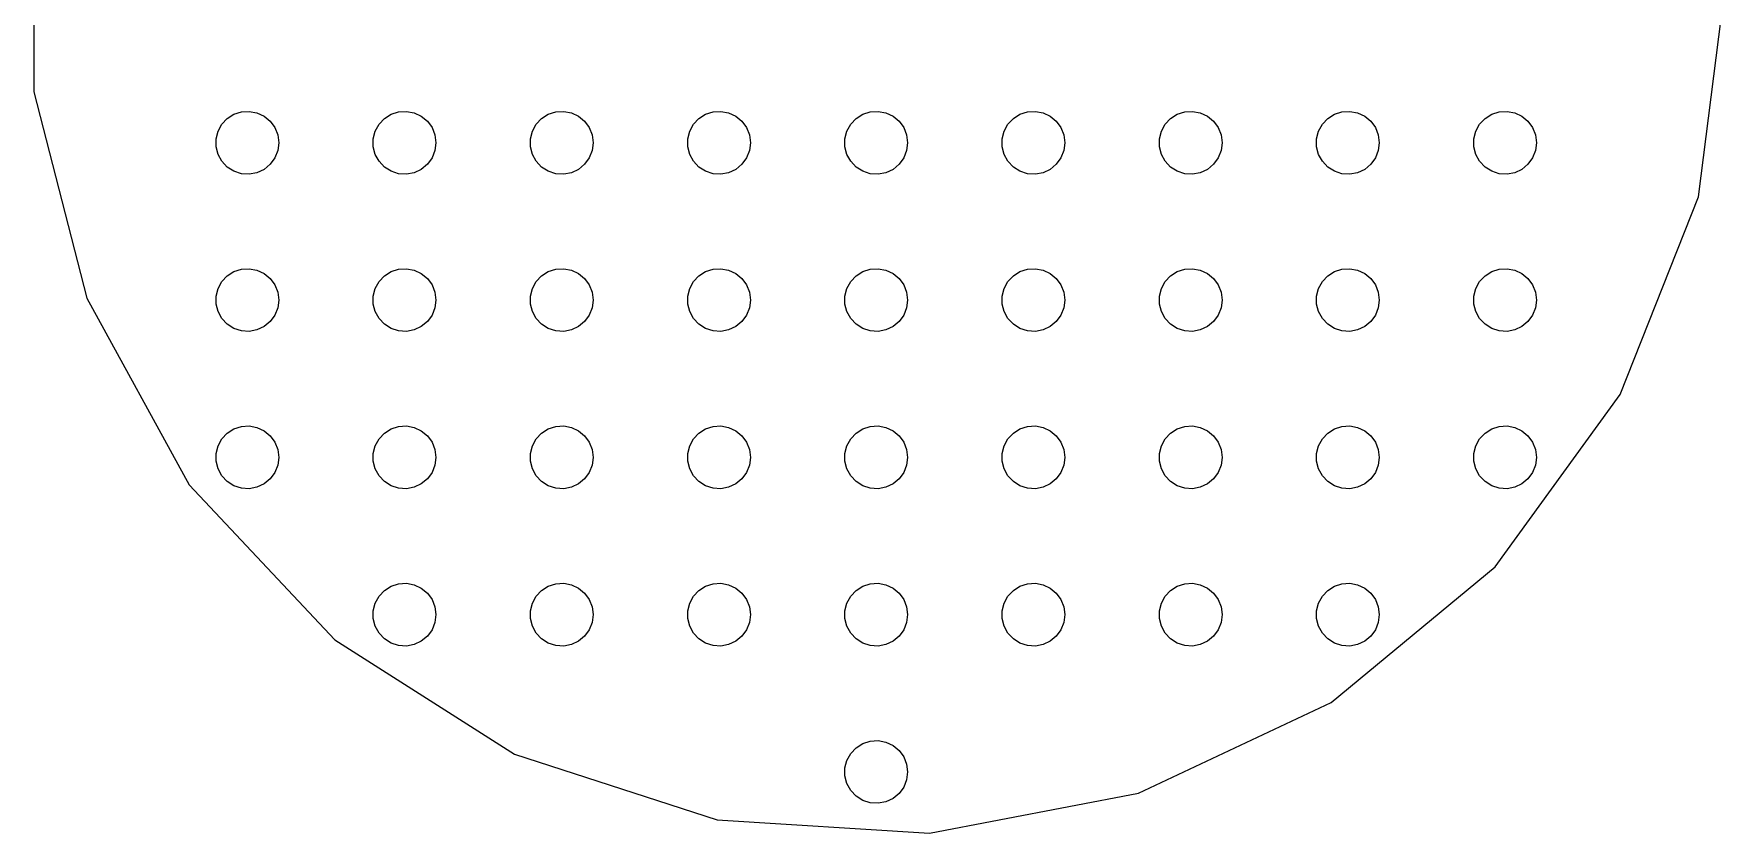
# Model space of a CAD drawing. Header units: metres. Extents: x -80 to 81, y -81 to 81.
# Drawn here: x -80.4 to 81, y -80.8 to -4.6 of the extents above; entities that cross this region are included whole.
import ezdxf

# ---------------------------------------------------------------- set-up
doc = ezdxf.new("R2010")
doc.units = ezdxf.units.M

msp = doc.modelspace()

# ---------------------------------------------------------------- linework, layer by layer
for p, q in [((-80.3613, 10.152), (-80.3613, -10.152)), ((78.4552, -20.1439), (81, 0)), ((-80.3613, -10.152), (-75.3119, -29.8181)), ((-62.427, -13.2366), (-61.9123, -12.6884)), ((-61.9123, -12.6884), (-61.2773, -12.2855)), ((-61.2773, -12.2855), (-60.5621, -12.0531)), ((-60.5621, -12.0531), (-59.8116, -12.0059)), ((-59.8116, -12.0059), (-59.0729, -12.1468)), ((-59.0729, -12.1468), (-58.3925, -12.467)), ((-58.3925, -12.467), (-57.8131, -12.9464)), ((-47.427, -13.2366), (-46.9123, -12.6884)), ((-46.9123, -12.6884), (-46.2773, -12.2855)), ((-46.2773, -12.2855), (-45.5621, -12.0531)), ((-45.5621, -12.0531), (-44.8116, -12.0059)), ((-44.8116, -12.0059), (-44.0729, -12.1468)), ((-44.0729, -12.1468), (-43.3925, -12.467)), ((-43.3925, -12.467), (-42.8131, -12.9464)), ((-32.427, -13.2366), (-31.9123, -12.6884)), ((-31.9123, -12.6884), (-31.2773, -12.2855)), ((-31.2773, -12.2855), (-30.5621, -12.0531)), ((-30.5621, -12.0531), (-29.8116, -12.0059)), ((-29.8116, -12.0059), (-29.0729, -12.1468)), ((-29.0729, -12.1468), (-28.3925, -12.467)), ((-28.3925, -12.467), (-27.8131, -12.9464)), ((-17.427, -13.2366), (-16.9123, -12.6884)), ((-16.9123, -12.6884), (-16.2773, -12.2855)), ((-16.2773, -12.2855), (-15.5621, -12.0531)), ((-15.5621, -12.0531), (-14.8116, -12.0059)), ((-14.8116, -12.0059), (-14.0729, -12.1468)), ((-14.0729, -12.1468), (-13.3925, -12.467)), ((-13.3925, -12.467), (-12.8131, -12.9464)), ((-2.42705, -13.2366), (-1.91226, -12.6884)), ((-1.91226, -12.6884), (-1.27733, -12.2855)), ((-1.27733, -12.2855), (-0.562134, -12.0531)), ((-0.562134, -12.0531), (0.18837, -12.0059)), ((0.18837, -12.0059), (0.927048, -12.1468)), ((0.927048, -12.1468), (1.60747, -12.467)), ((1.60747, -12.467), (2.1869, -12.9464)), ((12.5729, -13.2366), (13.0877, -12.6884)), ((13.0877, -12.6884), (13.7227, -12.2855)), ((13.7227, -12.2855), (14.4379, -12.0531)), ((14.4379, -12.0531), (15.1884, -12.0059)), ((15.1884, -12.0059), (15.927, -12.1468)), ((15.927, -12.1468), (16.6075, -12.467)), ((16.6075, -12.467), (17.1869, -12.9464)), ((27.5729, -13.2366), (28.0877, -12.6884)), ((28.0877, -12.6884), (28.7227, -12.2855)), ((28.7227, -12.2855), (29.4379, -12.0531)), ((29.4379, -12.0531), (30.1884, -12.0059)), ((30.1884, -12.0059), (30.927, -12.1468)), ((30.927, -12.1468), (31.6075, -12.467)), ((31.6075, -12.467), (32.1869, -12.9464)), ((42.5729, -13.2366), (43.0877, -12.6884)), ((43.0877, -12.6884), (43.7227, -12.2855)), ((43.7227, -12.2855), (44.4379, -12.0531)), ((44.4379, -12.0531), (45.1884, -12.0059)), ((45.1884, -12.0059), (45.927, -12.1468)), ((45.927, -12.1468), (46.6075, -12.467)), ((46.6075, -12.467), (47.1869, -12.9464)), ((57.5729, -13.2366), (58.0877, -12.6884)), ((58.0877, -12.6884), (58.7227, -12.2855)), ((58.7227, -12.2855), (59.4379, -12.0531)), ((59.4379, -12.0531), (60.1884, -12.0059)), ((60.1884, -12.0059), (60.927, -12.1468)), ((60.927, -12.1468), (61.6075, -12.467)), ((61.6075, -12.467), (62.1869, -12.9464)), ((-62.9763, -14.624), (-62.7893, -13.8956)), ((-62.7893, -13.8956), (-62.427, -13.2366)), ((-57.8131, -12.9464), (-57.3711, -13.5547)), ((-57.3711, -13.5547), (-57.0942, -14.2539)), ((-57.0942, -14.2539), (-57, -15)), ((-47.9763, -14.624), (-47.7893, -13.8956)), ((-47.7893, -13.8956), (-47.427, -13.2366)), ((-42.8131, -12.9464), (-42.3711, -13.5547)), ((-42.3711, -13.5547), (-42.0942, -14.2539)), ((-42.0942, -14.2539), (-42, -15)), ((-32.9763, -14.624), (-32.7893, -13.8956)), ((-32.7893, -13.8956), (-32.427, -13.2366)), ((-27.8131, -12.9464), (-27.3711, -13.5547)), ((-27.3711, -13.5547), (-27.0942, -14.2539)), ((-27.0942, -14.2539), (-27, -15)), ((-17.9763, -14.624), (-17.7893, -13.8956)), ((-17.7893, -13.8956), (-17.427, -13.2366)), ((-12.8131, -12.9464), (-12.3711, -13.5547)), ((-12.3711, -13.5547), (-12.0942, -14.2539)), ((-12.0942, -14.2539), (-12, -15)), ((-2.97633, -14.624), (-2.78932, -13.8956)), ((-2.78932, -13.8956), (-2.42705, -13.2366)), ((2.1869, -12.9464), (2.62891, -13.5547)), ((2.62891, -13.5547), (2.90575, -14.2539)), ((2.90575, -14.2539), (3, -15)), ((12.0237, -14.624), (12.2107, -13.8956)), ((12.2107, -13.8956), (12.5729, -13.2366)), ((17.1869, -12.9464), (17.6289, -13.5547)), ((17.6289, -13.5547), (17.9057, -14.2539)), ((17.9057, -14.2539), (18, -15)), ((27.0237, -14.624), (27.2107, -13.8956)), ((27.2107, -13.8956), (27.5729, -13.2366)), ((32.1869, -12.9464), (32.6289, -13.5547)), ((32.6289, -13.5547), (32.9057, -14.2539)), ((32.9057, -14.2539), (33, -15)), ((42.0237, -14.624), (42.2107, -13.8956)), ((42.2107, -13.8956), (42.5729, -13.2366)), ((47.1869, -12.9464), (47.6289, -13.5547)), ((47.6289, -13.5547), (47.9057, -14.2539)), ((47.9057, -14.2539), (48, -15)), ((57.0237, -14.624), (57.2107, -13.8956)), ((57.2107, -13.8956), (57.5729, -13.2366)), ((62.1869, -12.9464), (62.6289, -13.5547)), ((62.6289, -13.5547), (62.9057, -14.2539)), ((62.9057, -14.2539), (63, -15)), ((-62.9763, -15.376), (-62.9763, -14.624)), ((-62.7893, -16.1044), (-62.9763, -15.376)), ((-62.427, -16.7634), (-62.7893, -16.1044)), ((-57.0942, -15.7461), (-57.3711, -16.4453)), ((-57, -15), (-57.0942, -15.7461)), ((-47.9763, -15.376), (-47.9763, -14.624)), ((-47.7893, -16.1044), (-47.9763, -15.376)), ((-47.427, -16.7634), (-47.7893, -16.1044)), ((-42.0942, -15.7461), (-42.3711, -16.4453)), ((-42, -15), (-42.0942, -15.7461)), ((-32.9763, -15.376), (-32.9763, -14.624)), ((-32.7893, -16.1044), (-32.9763, -15.376)), ((-32.427, -16.7634), (-32.7893, -16.1044)), ((-27.0942, -15.7461), (-27.3711, -16.4453)), ((-27, -15), (-27.0942, -15.7461)), ((-17.9763, -15.376), (-17.9763, -14.624)), ((-17.7893, -16.1044), (-17.9763, -15.376)), ((-17.427, -16.7634), (-17.7893, -16.1044)), ((-12.0942, -15.7461), (-12.3711, -16.4453)), ((-12, -15), (-12.0942, -15.7461)), ((-2.97633, -15.376), (-2.97633, -14.624)), ((-2.78932, -16.1044), (-2.97633, -15.376)), ((-2.42705, -16.7634), (-2.78932, -16.1044)), ((2.90575, -15.7461), (2.62891, -16.4453)), ((3, -15), (2.90575, -15.7461)), ((12.0237, -15.376), (12.0237, -14.624)), ((12.2107, -16.1044), (12.0237, -15.376)), ((12.5729, -16.7634), (12.2107, -16.1044)), ((17.9057, -15.7461), (17.6289, -16.4453)), ((18, -15), (17.9057, -15.7461)), ((27.0237, -15.376), (27.0237, -14.624)), ((27.2107, -16.1044), (27.0237, -15.376)), ((27.5729, -16.7634), (27.2107, -16.1044)), ((32.9057, -15.7461), (32.6289, -16.4453)), ((33, -15), (32.9057, -15.7461)), ((42.0237, -15.376), (42.0237, -14.624)), ((42.2107, -16.1044), (42.0237, -15.376)), ((42.5729, -16.7634), (42.2107, -16.1044)), ((47.9057, -15.7461), (47.6289, -16.4453)), ((48, -15), (47.9057, -15.7461)), ((57.0237, -15.376), (57.0237, -14.624)), ((57.2107, -16.1044), (57.0237, -15.376)), ((57.5729, -16.7634), (57.2107, -16.1044)), ((62.9057, -15.7461), (62.6289, -16.4453)), ((63, -15), (62.9057, -15.7461)), ((-61.9123, -17.3115), (-62.427, -16.7634)), ((-61.2773, -17.7145), (-61.9123, -17.3115)), ((-60.5621, -17.9469), (-61.2773, -17.7145)), ((-58.3925, -17.533), (-59.0729, -17.8532)), ((-57.8131, -17.0536), (-58.3925, -17.533)), ((-57.3711, -16.4453), (-57.8131, -17.0536)), ((-46.9123, -17.3115), (-47.427, -16.7634)), ((-46.2773, -17.7145), (-46.9123, -17.3115)), ((-45.5621, -17.9469), (-46.2773, -17.7145)), ((-43.3925, -17.533), (-44.0729, -17.8532)), ((-42.8131, -17.0536), (-43.3925, -17.533)), ((-42.3711, -16.4453), (-42.8131, -17.0536)), ((-31.9123, -17.3115), (-32.427, -16.7634)), ((-31.2773, -17.7145), (-31.9123, -17.3115)), ((-30.5621, -17.9469), (-31.2773, -17.7145)), ((-28.3925, -17.533), (-29.0729, -17.8532)), ((-27.8131, -17.0536), (-28.3925, -17.533)), ((-27.3711, -16.4453), (-27.8131, -17.0536)), ((-16.9123, -17.3115), (-17.427, -16.7634)), ((-16.2773, -17.7145), (-16.9123, -17.3115)), ((-15.5621, -17.9469), (-16.2773, -17.7145)), ((-13.3925, -17.533), (-14.0729, -17.8532)), ((-12.8131, -17.0536), (-13.3925, -17.533)), ((-12.3711, -16.4453), (-12.8131, -17.0536)), ((-1.91226, -17.3115), (-2.42705, -16.7634)), ((-1.27733, -17.7145), (-1.91226, -17.3115)), ((-0.562134, -17.9469), (-1.27733, -17.7145)), ((1.60747, -17.533), (0.927048, -17.8532)), ((2.1869, -17.0536), (1.60747, -17.533)), ((2.62891, -16.4453), (2.1869, -17.0536)), ((13.0877, -17.3115), (12.5729, -16.7634)), ((13.7227, -17.7145), (13.0877, -17.3115)), ((14.4379, -17.9469), (13.7227, -17.7145)), ((16.6075, -17.533), (15.927, -17.8532)), ((17.1869, -17.0536), (16.6075, -17.533)), ((17.6289, -16.4453), (17.1869, -17.0536)), ((28.0877, -17.3115), (27.5729, -16.7634)), ((28.7227, -17.7145), (28.0877, -17.3115)), ((29.4379, -17.9469), (28.7227, -17.7145)), ((31.6075, -17.533), (30.927, -17.8532)), ((32.1869, -17.0536), (31.6075, -17.533)), ((32.6289, -16.4453), (32.1869, -17.0536)), ((43.0877, -17.3115), (42.5729, -16.7634)), ((43.7227, -17.7145), (43.0877, -17.3115)), ((44.4379, -17.9469), (43.7227, -17.7145)), ((46.6075, -17.533), (45.927, -17.8532)), ((47.1869, -17.0536), (46.6075, -17.533)), ((47.6289, -16.4453), (47.1869, -17.0536)), ((58.0877, -17.3115), (57.5729, -16.7634)), ((58.7227, -17.7145), (58.0877, -17.3115)), ((59.4379, -17.9469), (58.7227, -17.7145)), ((61.6075, -17.533), (60.927, -17.8532)), ((62.1869, -17.0536), (61.6075, -17.533)), ((62.6289, -16.4453), (62.1869, -17.0536)), ((-59.8116, -17.9941), (-60.5621, -17.9469)), ((-59.0729, -17.8532), (-59.8116, -17.9941)), ((-44.8116, -17.9941), (-45.5621, -17.9469)), ((-44.0729, -17.8532), (-44.8116, -17.9941)), ((-29.8116, -17.9941), (-30.5621, -17.9469)), ((-29.0729, -17.8532), (-29.8116, -17.9941)), ((-14.8116, -17.9941), (-15.5621, -17.9469)), ((-14.0729, -17.8532), (-14.8116, -17.9941)), ((0.18837, -17.9941), (-0.562134, -17.9469)), ((0.927048, -17.8532), (0.18837, -17.9941)), ((15.1884, -17.9941), (14.4379, -17.9469)), ((15.927, -17.8532), (15.1884, -17.9941)), ((30.1884, -17.9941), (29.4379, -17.9469)), ((30.927, -17.8532), (30.1884, -17.9941)), ((45.1884, -17.9941), (44.4379, -17.9469)), ((45.927, -17.8532), (45.1884, -17.9941)), ((60.1884, -17.9941), (59.4379, -17.9469)), ((60.927, -17.8532), (60.1884, -17.9941)), ((70.9808, -39.022), (78.4552, -20.1439)), ((-61.9123, -27.6884), (-61.2773, -27.2855)), ((-61.2773, -27.2855), (-60.5621, -27.0531)), ((-60.5621, -27.0531), (-59.8116, -27.0059)), ((-59.8116, -27.0059), (-59.0729, -27.1468)), ((-59.0729, -27.1468), (-58.3925, -27.467)), ((-46.9123, -27.6884), (-46.2773, -27.2855)), ((-46.2773, -27.2855), (-45.5621, -27.0531)), ((-45.5621, -27.0531), (-44.8116, -27.0059)), ((-44.8116, -27.0059), (-44.0729, -27.1468)), ((-44.0729, -27.1468), (-43.3925, -27.467)), ((-31.9123, -27.6884), (-31.2773, -27.2855)), ((-31.2773, -27.2855), (-30.5621, -27.0531)), ((-30.5621, -27.0531), (-29.8116, -27.0059)), ((-29.8116, -27.0059), (-29.0729, -27.1468)), ((-29.0729, -27.1468), (-28.3925, -27.467)), ((-16.9123, -27.6884), (-16.2773, -27.2855)), ((-16.2773, -27.2855), (-15.5621, -27.0531)), ((-15.5621, -27.0531), (-14.8116, -27.0059)), ((-14.8116, -27.0059), (-14.0729, -27.1468)), ((-14.0729, -27.1468), (-13.3925, -27.467)), ((-1.91226, -27.6884), (-1.27733, -27.2855)), ((-1.27733, -27.2855), (-0.562134, -27.0531)), ((-0.562134, -27.0531), (0.18837, -27.0059)), ((0.18837, -27.0059), (0.927048, -27.1468)), ((0.927048, -27.1468), (1.60747, -27.467)), ((13.0877, -27.6884), (13.7227, -27.2855)), ((13.7227, -27.2855), (14.4379, -27.0531)), ((14.4379, -27.0531), (15.1884, -27.0059)), ((15.1884, -27.0059), (15.927, -27.1468)), ((15.927, -27.1468), (16.6075, -27.467)), ((28.0877, -27.6884), (28.7227, -27.2855)), ((28.7227, -27.2855), (29.4379, -27.0531)), ((29.4379, -27.0531), (30.1884, -27.0059)), ((30.1884, -27.0059), (30.927, -27.1468)), ((30.927, -27.1468), (31.6075, -27.467)), ((43.0877, -27.6884), (43.7227, -27.2855)), ((43.7227, -27.2855), (44.4379, -27.0531)), ((44.4379, -27.0531), (45.1884, -27.0059)), ((45.1884, -27.0059), (45.927, -27.1468)), ((45.927, -27.1468), (46.6075, -27.467)), ((58.0877, -27.6884), (58.7227, -27.2855)), ((58.7227, -27.2855), (59.4379, -27.0531)), ((59.4379, -27.0531), (60.1884, -27.0059)), ((60.1884, -27.0059), (60.927, -27.1468)), ((60.927, -27.1468), (61.6075, -27.467)), ((-62.9763, -29.624), (-62.7893, -28.8956)), ((-62.7893, -28.8956), (-62.427, -28.2366)), ((-62.427, -28.2366), (-61.9123, -27.6884)), ((-58.3925, -27.467), (-57.8131, -27.9464)), ((-57.8131, -27.9464), (-57.3711, -28.5547)), ((-57.3711, -28.5547), (-57.0942, -29.2539)), ((-47.9763, -29.624), (-47.7893, -28.8956)), ((-47.7893, -28.8956), (-47.427, -28.2366)), ((-47.427, -28.2366), (-46.9123, -27.6884)), ((-43.3925, -27.467), (-42.8131, -27.9464)), ((-42.8131, -27.9464), (-42.3711, -28.5547)), ((-42.3711, -28.5547), (-42.0942, -29.2539)), ((-32.9763, -29.624), (-32.7893, -28.8956)), ((-32.7893, -28.8956), (-32.427, -28.2366)), ((-32.427, -28.2366), (-31.9123, -27.6884)), ((-28.3925, -27.467), (-27.8131, -27.9464)), ((-27.8131, -27.9464), (-27.3711, -28.5547)), ((-27.3711, -28.5547), (-27.0942, -29.2539)), ((-17.9763, -29.624), (-17.7893, -28.8956)), ((-17.7893, -28.8956), (-17.427, -28.2366)), ((-17.427, -28.2366), (-16.9123, -27.6884)), ((-13.3925, -27.467), (-12.8131, -27.9464)), ((-12.8131, -27.9464), (-12.3711, -28.5547)), ((-12.3711, -28.5547), (-12.0942, -29.2539)), ((-2.97633, -29.624), (-2.78932, -28.8956)), ((-2.78932, -28.8956), (-2.42705, -28.2366)), ((-2.42705, -28.2366), (-1.91226, -27.6884)), ((1.60747, -27.467), (2.1869, -27.9464)), ((2.1869, -27.9464), (2.62891, -28.5547)), ((2.62891, -28.5547), (2.90575, -29.2539)), ((12.0237, -29.624), (12.2107, -28.8956)), ((12.2107, -28.8956), (12.5729, -28.2366)), ((12.5729, -28.2366), (13.0877, -27.6884)), ((16.6075, -27.467), (17.1869, -27.9464)), ((17.1869, -27.9464), (17.6289, -28.5547)), ((17.6289, -28.5547), (17.9057, -29.2539)), ((27.0237, -29.624), (27.2107, -28.8956)), ((27.2107, -28.8956), (27.5729, -28.2366)), ((27.5729, -28.2366), (28.0877, -27.6884)), ((31.6075, -27.467), (32.1869, -27.9464)), ((32.1869, -27.9464), (32.6289, -28.5547)), ((32.6289, -28.5547), (32.9057, -29.2539)), ((42.0237, -29.624), (42.2107, -28.8956)), ((42.2107, -28.8956), (42.5729, -28.2366)), ((42.5729, -28.2366), (43.0877, -27.6884)), ((46.6075, -27.467), (47.1869, -27.9464)), ((47.1869, -27.9464), (47.6289, -28.5547)), ((47.6289, -28.5547), (47.9057, -29.2539)), ((57.0237, -29.624), (57.2107, -28.8956)), ((57.2107, -28.8956), (57.5729, -28.2366)), ((57.5729, -28.2366), (58.0877, -27.6884)), ((61.6075, -27.467), (62.1869, -27.9464)), ((62.1869, -27.9464), (62.6289, -28.5547)), ((62.6289, -28.5547), (62.9057, -29.2539)), ((-75.3119, -29.8181), (-65.5304, -47.6106)), ((-62.9763, -30.376), (-62.9763, -29.624)), ((-62.7893, -31.1044), (-62.9763, -30.376)), ((-57.0942, -29.2539), (-57, -30)), ((-57, -30), (-57.0942, -30.7461)), ((-47.9763, -30.376), (-47.9763, -29.624)), ((-47.7893, -31.1044), (-47.9763, -30.376)), ((-42.0942, -29.2539), (-42, -30)), ((-42, -30), (-42.0942, -30.7461)), ((-32.9763, -30.376), (-32.9763, -29.624)), ((-32.7893, -31.1044), (-32.9763, -30.376)), ((-27.0942, -29.2539), (-27, -30)), ((-27, -30), (-27.0942, -30.7461)), ((-17.9763, -30.376), (-17.9763, -29.624)), ((-17.7893, -31.1044), (-17.9763, -30.376)), ((-12.0942, -29.2539), (-12, -30)), ((-12, -30), (-12.0942, -30.7461)), ((-2.97633, -30.376), (-2.97633, -29.624)), ((-2.78932, -31.1044), (-2.97633, -30.376)), ((2.90575, -29.2539), (3, -30)), ((3, -30), (2.90575, -30.7461)), ((12.0237, -30.376), (12.0237, -29.624)), ((12.2107, -31.1044), (12.0237, -30.376)), ((17.9057, -29.2539), (18, -30)), ((18, -30), (17.9057, -30.7461)), ((27.0237, -30.376), (27.0237, -29.624)), ((27.2107, -31.1044), (27.0237, -30.376)), ((32.9057, -29.2539), (33, -30)), ((33, -30), (32.9057, -30.7461)), ((42.0237, -30.376), (42.0237, -29.624)), ((42.2107, -31.1044), (42.0237, -30.376)), ((47.9057, -29.2539), (48, -30)), ((48, -30), (47.9057, -30.7461)), ((57.0237, -30.376), (57.0237, -29.624)), ((57.2107, -31.1044), (57.0237, -30.376)), ((62.9057, -29.2539), (63, -30)), ((63, -30), (62.9057, -30.7461)), ((-62.427, -31.7634), (-62.7893, -31.1044)), ((-61.9123, -32.3115), (-62.427, -31.7634)), ((-57.8131, -32.0536), (-58.3925, -32.533)), ((-57.3711, -31.4453), (-57.8131, -32.0536)), ((-57.0942, -30.7461), (-57.3711, -31.4453)), ((-47.427, -31.7634), (-47.7893, -31.1044)), ((-46.9123, -32.3115), (-47.427, -31.7634)), ((-42.8131, -32.0536), (-43.3925, -32.533)), ((-42.3711, -31.4453), (-42.8131, -32.0536)), ((-42.0942, -30.7461), (-42.3711, -31.4453)), ((-32.427, -31.7634), (-32.7893, -31.1044)), ((-31.9123, -32.3115), (-32.427, -31.7634)), ((-27.8131, -32.0536), (-28.3925, -32.533)), ((-27.3711, -31.4453), (-27.8131, -32.0536)), ((-27.0942, -30.7461), (-27.3711, -31.4453)), ((-17.427, -31.7634), (-17.7893, -31.1044)), ((-16.9123, -32.3115), (-17.427, -31.7634)), ((-12.8131, -32.0536), (-13.3925, -32.533)), ((-12.3711, -31.4453), (-12.8131, -32.0536)), ((-12.0942, -30.7461), (-12.3711, -31.4453)), ((-2.42705, -31.7634), (-2.78932, -31.1044)), ((-1.91226, -32.3115), (-2.42705, -31.7634)), ((2.1869, -32.0536), (1.60747, -32.533)), ((2.62891, -31.4453), (2.1869, -32.0536)), ((2.90575, -30.7461), (2.62891, -31.4453)), ((12.5729, -31.7634), (12.2107, -31.1044)), ((13.0877, -32.3115), (12.5729, -31.7634)), ((17.1869, -32.0536), (16.6075, -32.533)), ((17.6289, -31.4453), (17.1869, -32.0536)), ((17.9057, -30.7461), (17.6289, -31.4453)), ((27.5729, -31.7634), (27.2107, -31.1044)), ((28.0877, -32.3115), (27.5729, -31.7634)), ((32.1869, -32.0536), (31.6075, -32.533)), ((32.6289, -31.4453), (32.1869, -32.0536)), ((32.9057, -30.7461), (32.6289, -31.4453)), ((42.5729, -31.7634), (42.2107, -31.1044)), ((43.0877, -32.3115), (42.5729, -31.7634)), ((47.1869, -32.0536), (46.6075, -32.533)), ((47.6289, -31.4453), (47.1869, -32.0536)), ((47.9057, -30.7461), (47.6289, -31.4453)), ((57.5729, -31.7634), (57.2107, -31.1044)), ((58.0877, -32.3115), (57.5729, -31.7634)), ((62.1869, -32.0536), (61.6075, -32.533)), ((62.6289, -31.4453), (62.1869, -32.0536)), ((62.9057, -30.7461), (62.6289, -31.4453)), ((-61.2773, -32.7145), (-61.9123, -32.3115)), ((-60.5621, -32.9469), (-61.2773, -32.7145)), ((-59.8116, -32.9941), (-60.5621, -32.9469)), ((-59.0729, -32.8532), (-59.8116, -32.9941)), ((-58.3925, -32.533), (-59.0729, -32.8532)), ((-46.2773, -32.7145), (-46.9123, -32.3115)), ((-45.5621, -32.9469), (-46.2773, -32.7145)), ((-44.8116, -32.9941), (-45.5621, -32.9469)), ((-44.0729, -32.8532), (-44.8116, -32.9941)), ((-43.3925, -32.533), (-44.0729, -32.8532)), ((-31.2773, -32.7145), (-31.9123, -32.3115)), ((-30.5621, -32.9469), (-31.2773, -32.7145)), ((-29.8116, -32.9941), (-30.5621, -32.9469)), ((-29.0729, -32.8532), (-29.8116, -32.9941)), ((-28.3925, -32.533), (-29.0729, -32.8532)), ((-16.2773, -32.7145), (-16.9123, -32.3115)), ((-15.5621, -32.9469), (-16.2773, -32.7145)), ((-14.8116, -32.9941), (-15.5621, -32.9469)), ((-14.0729, -32.8532), (-14.8116, -32.9941)), ((-13.3925, -32.533), (-14.0729, -32.8532)), ((-1.27733, -32.7145), (-1.91226, -32.3115)), ((-0.562134, -32.9469), (-1.27733, -32.7145)), ((0.18837, -32.9941), (-0.562134, -32.9469)), ((0.927048, -32.8532), (0.18837, -32.9941)), ((1.60747, -32.533), (0.927048, -32.8532)), ((13.7227, -32.7145), (13.0877, -32.3115)), ((14.4379, -32.9469), (13.7227, -32.7145)), ((15.1884, -32.9941), (14.4379, -32.9469)), ((15.927, -32.8532), (15.1884, -32.9941)), ((16.6075, -32.533), (15.927, -32.8532)), ((28.7227, -32.7145), (28.0877, -32.3115)), ((29.4379, -32.9469), (28.7227, -32.7145)), ((30.1884, -32.9941), (29.4379, -32.9469)), ((30.927, -32.8532), (30.1884, -32.9941)), ((31.6075, -32.533), (30.927, -32.8532)), ((43.7227, -32.7145), (43.0877, -32.3115)), ((44.4379, -32.9469), (43.7227, -32.7145)), ((45.1884, -32.9941), (44.4379, -32.9469)), ((45.927, -32.8532), (45.1884, -32.9941)), ((46.6075, -32.533), (45.927, -32.8532)), ((58.7227, -32.7145), (58.0877, -32.3115)), ((59.4379, -32.9469), (58.7227, -32.7145)), ((60.1884, -32.9941), (59.4379, -32.9469)), ((60.927, -32.8532), (60.1884, -32.9941)), ((61.6075, -32.533), (60.927, -32.8532)), ((59.0464, -55.4483), (70.9808, -39.022)), ((-62.7893, -43.8956), (-62.427, -43.2366)), ((-62.427, -43.2366), (-61.9123, -42.6885)), ((-61.9123, -42.6885), (-61.2773, -42.2855)), ((-61.2773, -42.2855), (-60.5621, -42.0531)), ((-60.5621, -42.0531), (-59.8116, -42.0059)), ((-59.8116, -42.0059), (-59.0729, -42.1468)), ((-59.0729, -42.1468), (-58.3925, -42.467)), ((-58.3925, -42.467), (-57.8131, -42.9464)), ((-57.8131, -42.9464), (-57.3711, -43.5547)), ((-57.3711, -43.5547), (-57.0942, -44.2539)), ((-47.7893, -43.8956), (-47.427, -43.2366)), ((-47.427, -43.2366), (-46.9123, -42.6885)), ((-46.9123, -42.6885), (-46.2773, -42.2855)), ((-46.2773, -42.2855), (-45.5621, -42.0531)), ((-45.5621, -42.0531), (-44.8116, -42.0059)), ((-44.8116, -42.0059), (-44.0729, -42.1468)), ((-44.0729, -42.1468), (-43.3925, -42.467)), ((-43.3925, -42.467), (-42.8131, -42.9464)), ((-42.8131, -42.9464), (-42.3711, -43.5547)), ((-42.3711, -43.5547), (-42.0942, -44.2539)), ((-32.7893, -43.8956), (-32.427, -43.2366)), ((-32.427, -43.2366), (-31.9123, -42.6885)), ((-31.9123, -42.6885), (-31.2773, -42.2855)), ((-31.2773, -42.2855), (-30.5621, -42.0531)), ((-30.5621, -42.0531), (-29.8116, -42.0059)), ((-29.8116, -42.0059), (-29.0729, -42.1468)), ((-29.0729, -42.1468), (-28.3925, -42.467)), ((-28.3925, -42.467), (-27.8131, -42.9464)), ((-27.8131, -42.9464), (-27.3711, -43.5547)), ((-27.3711, -43.5547), (-27.0942, -44.2539)), ((-17.7893, -43.8956), (-17.427, -43.2366)), ((-17.427, -43.2366), (-16.9123, -42.6885)), ((-16.9123, -42.6885), (-16.2773, -42.2855)), ((-16.2773, -42.2855), (-15.5621, -42.0531)), ((-15.5621, -42.0531), (-14.8116, -42.0059)), ((-14.8116, -42.0059), (-14.0729, -42.1468)), ((-14.0729, -42.1468), (-13.3925, -42.467)), ((-13.3925, -42.467), (-12.8131, -42.9464)), ((-12.8131, -42.9464), (-12.3711, -43.5547)), ((-12.3711, -43.5547), (-12.0942, -44.2539)), ((-2.78932, -43.8956), (-2.42705, -43.2366)), ((-2.42705, -43.2366), (-1.91226, -42.6885)), ((-1.91226, -42.6885), (-1.27733, -42.2855)), ((-1.27733, -42.2855), (-0.562134, -42.0531)), ((-0.562134, -42.0531), (0.18837, -42.0059)), ((0.18837, -42.0059), (0.927048, -42.1468)), ((0.927048, -42.1468), (1.60747, -42.467)), ((1.60747, -42.467), (2.1869, -42.9464)), ((2.1869, -42.9464), (2.62891, -43.5547)), ((2.62891, -43.5547), (2.90575, -44.2539)), ((12.2107, -43.8956), (12.5729, -43.2366)), ((12.5729, -43.2366), (13.0877, -42.6885)), ((13.0877, -42.6885), (13.7227, -42.2855)), ((13.7227, -42.2855), (14.4379, -42.0531)), ((14.4379, -42.0531), (15.1884, -42.0059)), ((15.1884, -42.0059), (15.927, -42.1468)), ((15.927, -42.1468), (16.6075, -42.467)), ((16.6075, -42.467), (17.1869, -42.9464)), ((17.1869, -42.9464), (17.6289, -43.5547)), ((17.6289, -43.5547), (17.9057, -44.2539)), ((27.2107, -43.8956), (27.5729, -43.2366)), ((27.5729, -43.2366), (28.0877, -42.6885)), ((28.0877, -42.6885), (28.7227, -42.2855)), ((28.7227, -42.2855), (29.4379, -42.0531)), ((29.4379, -42.0531), (30.1884, -42.0059)), ((30.1884, -42.0059), (30.927, -42.1468)), ((30.927, -42.1468), (31.6075, -42.467)), ((31.6075, -42.467), (32.1869, -42.9464)), ((32.1869, -42.9464), (32.6289, -43.5547)), ((32.6289, -43.5547), (32.9057, -44.2539)), ((42.2107, -43.8956), (42.5729, -43.2366)), ((42.5729, -43.2366), (43.0877, -42.6885)), ((43.0877, -42.6885), (43.7227, -42.2855)), ((43.7227, -42.2855), (44.4379, -42.0531)), ((44.4379, -42.0531), (45.1884, -42.0059)), ((45.1884, -42.0059), (45.927, -42.1468)), ((45.927, -42.1468), (46.6075, -42.467)), ((46.6075, -42.467), (47.1869, -42.9464)), ((47.1869, -42.9464), (47.6289, -43.5547)), ((47.6289, -43.5547), (47.9057, -44.2539)), ((57.2107, -43.8956), (57.5729, -43.2366)), ((57.5729, -43.2366), (58.0877, -42.6885)), ((58.0877, -42.6885), (58.7227, -42.2855)), ((58.7227, -42.2855), (59.4379, -42.0531)), ((59.4379, -42.0531), (60.1884, -42.0059)), ((60.1884, -42.0059), (60.927, -42.1468)), ((60.927, -42.1468), (61.6075, -42.467)), ((61.6075, -42.467), (62.1869, -42.9464)), ((62.1869, -42.9464), (62.6289, -43.5547)), ((62.6289, -43.5547), (62.9057, -44.2539)), ((-62.9763, -44.624), (-62.7893, -43.8956)), ((-62.9763, -45.376), (-62.9763, -44.624)), ((-57.0942, -44.2539), (-57, -45)), ((-57, -45), (-57.0942, -45.7461)), ((-47.9763, -44.624), (-47.7893, -43.8956)), ((-47.9763, -45.376), (-47.9763, -44.624)), ((-42.0942, -44.2539), (-42, -45)), ((-42, -45), (-42.0942, -45.7461)), ((-32.9763, -44.624), (-32.7893, -43.8956)), ((-32.9763, -45.376), (-32.9763, -44.624)), ((-27.0942, -44.2539), (-27, -45)), ((-27, -45), (-27.0942, -45.7461)), ((-17.9763, -44.624), (-17.7893, -43.8956)), ((-17.9763, -45.376), (-17.9763, -44.624)), ((-12.0942, -44.2539), (-12, -45)), ((-12, -45), (-12.0942, -45.7461)), ((-2.97633, -44.624), (-2.78932, -43.8956)), ((-2.97633, -45.376), (-2.97633, -44.624)), ((2.90575, -44.2539), (3, -45)), ((3, -45), (2.90575, -45.7461)), ((12.0237, -44.624), (12.2107, -43.8956)), ((12.0237, -45.376), (12.0237, -44.624)), ((17.9057, -44.2539), (18, -45)), ((18, -45), (17.9057, -45.7461)), ((27.0237, -44.624), (27.2107, -43.8956)), ((27.0237, -45.376), (27.0237, -44.624)), ((32.9057, -44.2539), (33, -45)), ((33, -45), (32.9057, -45.7461)), ((42.0237, -44.624), (42.2107, -43.8956)), ((42.0237, -45.376), (42.0237, -44.624)), ((47.9057, -44.2539), (48, -45)), ((48, -45), (47.9057, -45.7461)), ((57.0237, -44.624), (57.2107, -43.8956)), ((57.0237, -45.376), (57.0237, -44.624)), ((62.9057, -44.2539), (63, -45)), ((63, -45), (62.9057, -45.7461)), ((-62.7893, -46.1044), (-62.9763, -45.376)), ((-62.427, -46.7634), (-62.7893, -46.1044)), ((-61.9123, -47.3115), (-62.427, -46.7634)), ((-57.3711, -46.4453), (-57.8131, -47.0536)), ((-57.0942, -45.7461), (-57.3711, -46.4453)), ((-47.7893, -46.1044), (-47.9763, -45.376)), ((-47.427, -46.7634), (-47.7893, -46.1044)), ((-46.9123, -47.3115), (-47.427, -46.7634)), ((-42.3711, -46.4453), (-42.8131, -47.0536)), ((-42.0942, -45.7461), (-42.3711, -46.4453)), ((-32.7893, -46.1044), (-32.9763, -45.376)), ((-32.427, -46.7634), (-32.7893, -46.1044)), ((-31.9123, -47.3115), (-32.427, -46.7634)), ((-27.3711, -46.4453), (-27.8131, -47.0536)), ((-27.0942, -45.7461), (-27.3711, -46.4453)), ((-17.7893, -46.1044), (-17.9763, -45.376)), ((-17.427, -46.7634), (-17.7893, -46.1044)), ((-16.9123, -47.3115), (-17.427, -46.7634)), ((-12.3711, -46.4453), (-12.8131, -47.0536)), ((-12.0942, -45.7461), (-12.3711, -46.4453)), ((-2.78932, -46.1044), (-2.97633, -45.376)), ((-2.42705, -46.7634), (-2.78932, -46.1044)), ((-1.91226, -47.3115), (-2.42705, -46.7634)), ((2.62891, -46.4453), (2.1869, -47.0536)), ((2.90575, -45.7461), (2.62891, -46.4453)), ((12.2107, -46.1044), (12.0237, -45.376)), ((12.5729, -46.7634), (12.2107, -46.1044)), ((13.0877, -47.3115), (12.5729, -46.7634)), ((17.6289, -46.4453), (17.1869, -47.0536)), ((17.9057, -45.7461), (17.6289, -46.4453)), ((27.2107, -46.1044), (27.0237, -45.376)), ((27.5729, -46.7634), (27.2107, -46.1044)), ((28.0877, -47.3115), (27.5729, -46.7634)), ((32.6289, -46.4453), (32.1869, -47.0536)), ((32.9057, -45.7461), (32.6289, -46.4453)), ((42.2107, -46.1044), (42.0237, -45.376)), ((42.5729, -46.7634), (42.2107, -46.1044)), ((43.0877, -47.3115), (42.5729, -46.7634)), ((47.6289, -46.4453), (47.1869, -47.0536)), ((47.9057, -45.7461), (47.6289, -46.4453)), ((57.2107, -46.1044), (57.0237, -45.376)), ((57.5729, -46.7634), (57.2107, -46.1044)), ((58.0877, -47.3115), (57.5729, -46.7634)), ((62.6289, -46.4453), (62.1869, -47.0536)), ((62.9057, -45.7461), (62.6289, -46.4453)), ((-65.5304, -47.6106), (-51.6313, -62.4116)), ((-61.2773, -47.7145), (-61.9123, -47.3115)), ((-60.5621, -47.9469), (-61.2773, -47.7145)), ((-59.8116, -47.9941), (-60.5621, -47.9469)), ((-59.0729, -47.8532), (-59.8116, -47.9941)), ((-58.3925, -47.533), (-59.0729, -47.8532)), ((-57.8131, -47.0536), (-58.3925, -47.533)), ((-46.2773, -47.7145), (-46.9123, -47.3115)), ((-45.5621, -47.9469), (-46.2773, -47.7145)), ((-44.8116, -47.9941), (-45.5621, -47.9469)), ((-44.0729, -47.8532), (-44.8116, -47.9941)), ((-43.3925, -47.533), (-44.0729, -47.8532)), ((-42.8131, -47.0536), (-43.3925, -47.533)), ((-31.2773, -47.7145), (-31.9123, -47.3115)), ((-30.5621, -47.9469), (-31.2773, -47.7145)), ((-29.8116, -47.9941), (-30.5621, -47.9469)), ((-29.0729, -47.8532), (-29.8116, -47.9941)), ((-28.3925, -47.533), (-29.0729, -47.8532)), ((-27.8131, -47.0536), (-28.3925, -47.533)), ((-16.2773, -47.7145), (-16.9123, -47.3115)), ((-15.5621, -47.9469), (-16.2773, -47.7145)), ((-14.8116, -47.9941), (-15.5621, -47.9469)), ((-14.0729, -47.8532), (-14.8116, -47.9941)), ((-13.3925, -47.533), (-14.0729, -47.8532)), ((-12.8131, -47.0536), (-13.3925, -47.533)), ((-1.27733, -47.7145), (-1.91226, -47.3115)), ((-0.562134, -47.9469), (-1.27733, -47.7145)), ((0.18837, -47.9941), (-0.562134, -47.9469)), ((0.927048, -47.8532), (0.18837, -47.9941)), ((1.60747, -47.533), (0.927048, -47.8532)), ((2.1869, -47.0536), (1.60747, -47.533)), ((13.7227, -47.7145), (13.0877, -47.3115)), ((14.4379, -47.9469), (13.7227, -47.7145)), ((15.1884, -47.9941), (14.4379, -47.9469)), ((15.927, -47.8532), (15.1884, -47.9941)), ((16.6075, -47.533), (15.927, -47.8532)), ((17.1869, -47.0536), (16.6075, -47.533)), ((28.7227, -47.7145), (28.0877, -47.3115)), ((29.4379, -47.9469), (28.7227, -47.7145)), ((30.1884, -47.9941), (29.4379, -47.9469)), ((30.927, -47.8532), (30.1884, -47.9941)), ((31.6075, -47.533), (30.927, -47.8532)), ((32.1869, -47.0536), (31.6075, -47.533)), ((43.7227, -47.7145), (43.0877, -47.3115)), ((44.4379, -47.9469), (43.7227, -47.7145)), ((45.1884, -47.9941), (44.4379, -47.9469)), ((45.927, -47.8532), (45.1884, -47.9941)), ((46.6075, -47.533), (45.927, -47.8532)), ((47.1869, -47.0536), (46.6075, -47.533)), ((58.7227, -47.7145), (58.0877, -47.3115)), ((59.4379, -47.9469), (58.7227, -47.7145)), ((60.1884, -47.9941), (59.4379, -47.9469)), ((60.927, -47.8532), (60.1884, -47.9941)), ((61.6075, -47.533), (60.927, -47.8532)), ((62.1869, -47.0536), (61.6075, -47.533)), ((43.402, -68.3906), (59.0464, -55.4483)), ((-47.427, -58.2366), (-46.9123, -57.6885)), ((-46.9123, -57.6885), (-46.2773, -57.2855)), ((-46.2773, -57.2855), (-45.5621, -57.0531)), ((-45.5621, -57.0531), (-44.8116, -57.0059)), ((-44.8116, -57.0059), (-44.0729, -57.1468)), ((-44.0729, -57.1468), (-43.3925, -57.467)), ((-43.3925, -57.467), (-42.8131, -57.9464)), ((-42.8131, -57.9464), (-42.3711, -58.5547)), ((-32.427, -58.2366), (-31.9123, -57.6885)), ((-31.9123, -57.6885), (-31.2773, -57.2855)), ((-31.2773, -57.2855), (-30.5621, -57.0531)), ((-30.5621, -57.0531), (-29.8116, -57.0059)), ((-29.8116, -57.0059), (-29.0729, -57.1468)), ((-29.0729, -57.1468), (-28.3925, -57.467)), ((-28.3925, -57.467), (-27.8131, -57.9464)), ((-27.8131, -57.9464), (-27.3711, -58.5547)), ((-17.427, -58.2366), (-16.9123, -57.6885)), ((-16.9123, -57.6885), (-16.2773, -57.2855)), ((-16.2773, -57.2855), (-15.5621, -57.0531)), ((-15.5621, -57.0531), (-14.8116, -57.0059)), ((-14.8116, -57.0059), (-14.0729, -57.1468)), ((-14.0729, -57.1468), (-13.3925, -57.467)), ((-13.3925, -57.467), (-12.8131, -57.9464)), ((-12.8131, -57.9464), (-12.3711, -58.5547)), ((-2.42705, -58.2366), (-1.91226, -57.6885)), ((-1.91226, -57.6885), (-1.27733, -57.2855)), ((-1.27733, -57.2855), (-0.562134, -57.0531)), ((-0.562134, -57.0531), (0.18837, -57.0059)), ((0.18837, -57.0059), (0.927048, -57.1468)), ((0.927048, -57.1468), (1.60747, -57.467)), ((1.60747, -57.467), (2.1869, -57.9464)), ((2.1869, -57.9464), (2.62891, -58.5547)), ((12.5729, -58.2366), (13.0877, -57.6885)), ((13.0877, -57.6885), (13.7227, -57.2855)), ((13.7227, -57.2855), (14.4379, -57.0531)), ((14.4379, -57.0531), (15.1884, -57.0059)), ((15.1884, -57.0059), (15.927, -57.1468)), ((15.927, -57.1468), (16.6075, -57.467)), ((16.6075, -57.467), (17.1869, -57.9464)), ((17.1869, -57.9464), (17.6289, -58.5547)), ((27.5729, -58.2366), (28.0877, -57.6885)), ((28.0877, -57.6885), (28.7227, -57.2855)), ((28.7227, -57.2855), (29.4379, -57.0531)), ((29.4379, -57.0531), (30.1884, -57.0059)), ((30.1884, -57.0059), (30.927, -57.1468)), ((30.927, -57.1468), (31.6075, -57.467)), ((31.6075, -57.467), (32.1869, -57.9464)), ((32.1869, -57.9464), (32.6289, -58.5547)), ((42.5729, -58.2366), (43.0877, -57.6885)), ((43.0877, -57.6885), (43.7227, -57.2855)), ((43.7227, -57.2855), (44.4379, -57.0531)), ((44.4379, -57.0531), (45.1884, -57.0059)), ((45.1884, -57.0059), (45.927, -57.1468)), ((45.927, -57.1468), (46.6075, -57.467)), ((46.6075, -57.467), (47.1869, -57.9464)), ((47.1869, -57.9464), (47.6289, -58.5547)), ((-47.9763, -59.624), (-47.7893, -58.8956)), ((-47.9763, -60.376), (-47.9763, -59.624)), ((-47.7893, -58.8956), (-47.427, -58.2366)), ((-42.3711, -58.5547), (-42.0942, -59.2539)), ((-42.0942, -59.2539), (-42, -60)), ((-32.9763, -59.624), (-32.7893, -58.8956)), ((-32.9763, -60.376), (-32.9763, -59.624)), ((-32.7893, -58.8956), (-32.427, -58.2366)), ((-27.3711, -58.5547), (-27.0942, -59.2539)), ((-27.0942, -59.2539), (-27, -60)), ((-17.9763, -59.624), (-17.7893, -58.8956)), ((-17.9763, -60.376), (-17.9763, -59.624)), ((-17.7893, -58.8956), (-17.427, -58.2366)), ((-12.3711, -58.5547), (-12.0942, -59.2539)), ((-12.0942, -59.2539), (-12, -60)), ((-2.97633, -59.624), (-2.78932, -58.8956)), ((-2.97633, -60.376), (-2.97633, -59.624)), ((-2.78932, -58.8956), (-2.42705, -58.2366)), ((2.62891, -58.5547), (2.90575, -59.2539)), ((2.90575, -59.2539), (3, -60)), ((12.0237, -59.624), (12.2107, -58.8956)), ((12.0237, -60.376), (12.0237, -59.624)), ((12.2107, -58.8956), (12.5729, -58.2366)), ((17.6289, -58.5547), (17.9057, -59.2539)), ((17.9057, -59.2539), (18, -60)), ((27.0237, -59.624), (27.2107, -58.8956)), ((27.0237, -60.376), (27.0237, -59.624)), ((27.2107, -58.8956), (27.5729, -58.2366)), ((32.6289, -58.5547), (32.9057, -59.2539)), ((32.9057, -59.2539), (33, -60)), ((42.0237, -59.624), (42.2107, -58.8956)), ((42.0237, -60.376), (42.0237, -59.624)), ((42.2107, -58.8956), (42.5729, -58.2366)), ((47.6289, -58.5547), (47.9057, -59.2539)), ((47.9057, -59.2539), (48, -60)), ((-47.7893, -61.1044), (-47.9763, -60.376)), ((-47.427, -61.7634), (-47.7893, -61.1044)), ((-42.0942, -60.7461), (-42.3711, -61.4453)), ((-42, -60), (-42.0942, -60.7461)), ((-32.7893, -61.1044), (-32.9763, -60.376)), ((-32.427, -61.7634), (-32.7893, -61.1044)), ((-27.0942, -60.7461), (-27.3711, -61.4453)), ((-27, -60), (-27.0942, -60.7461)), ((-17.7893, -61.1044), (-17.9763, -60.376)), ((-17.427, -61.7634), (-17.7893, -61.1044)), ((-12.0942, -60.7461), (-12.3711, -61.4453)), ((-12, -60), (-12.0942, -60.7461)), ((-2.78932, -61.1044), (-2.97633, -60.376)), ((-2.42705, -61.7634), (-2.78932, -61.1044)), ((2.90575, -60.7461), (2.62891, -61.4453)), ((3, -60), (2.90575, -60.7461)), ((12.2107, -61.1044), (12.0237, -60.376)), ((12.5729, -61.7634), (12.2107, -61.1044)), ((17.9057, -60.7461), (17.6289, -61.4453)), ((18, -60), (17.9057, -60.7461)), ((27.2107, -61.1044), (27.0237, -60.376)), ((27.5729, -61.7634), (27.2107, -61.1044)), ((32.9057, -60.7461), (32.6289, -61.4453)), ((33, -60), (32.9057, -60.7461)), ((42.2107, -61.1044), (42.0237, -60.376)), ((42.5729, -61.7634), (42.2107, -61.1044)), ((47.9057, -60.7461), (47.6289, -61.4453)), ((48, -60), (47.9057, -60.7461)), ((-51.6313, -62.4116), (-34.4881, -73.291)), ((-46.9123, -62.3115), (-47.427, -61.7634)), ((-46.2773, -62.7145), (-46.9123, -62.3115)), ((-45.5621, -62.9469), (-46.2773, -62.7145)), ((-44.0729, -62.8532), (-44.8116, -62.9941)), ((-43.3925, -62.533), (-44.0729, -62.8532)), ((-42.8131, -62.0536), (-43.3925, -62.533)), ((-42.3711, -61.4453), (-42.8131, -62.0536)), ((-31.9123, -62.3115), (-32.427, -61.7634)), ((-31.2773, -62.7145), (-31.9123, -62.3115)), ((-30.5621, -62.9469), (-31.2773, -62.7145)), ((-29.0729, -62.8532), (-29.8116, -62.9941)), ((-28.3925, -62.533), (-29.0729, -62.8532)), ((-27.8131, -62.0536), (-28.3925, -62.533)), ((-27.3711, -61.4453), (-27.8131, -62.0536)), ((-16.9123, -62.3115), (-17.427, -61.7634)), ((-16.2773, -62.7145), (-16.9123, -62.3115)), ((-15.5621, -62.9469), (-16.2773, -62.7145)), ((-14.0729, -62.8532), (-14.8116, -62.9941)), ((-13.3925, -62.533), (-14.0729, -62.8532)), ((-12.8131, -62.0536), (-13.3925, -62.533)), ((-12.3711, -61.4453), (-12.8131, -62.0536)), ((-1.91226, -62.3115), (-2.42705, -61.7634)), ((-1.27733, -62.7145), (-1.91226, -62.3115)), ((-0.562134, -62.9469), (-1.27733, -62.7145)), ((0.927048, -62.8532), (0.18837, -62.9941)), ((1.60747, -62.533), (0.927048, -62.8532)), ((2.1869, -62.0536), (1.60747, -62.533)), ((2.62891, -61.4453), (2.1869, -62.0536)), ((13.0877, -62.3115), (12.5729, -61.7634)), ((13.7227, -62.7145), (13.0877, -62.3115)), ((14.4379, -62.9469), (13.7227, -62.7145)), ((15.927, -62.8532), (15.1884, -62.9941)), ((16.6075, -62.533), (15.927, -62.8532)), ((17.1869, -62.0536), (16.6075, -62.533)), ((17.6289, -61.4453), (17.1869, -62.0536)), ((28.0877, -62.3115), (27.5729, -61.7634)), ((28.7227, -62.7145), (28.0877, -62.3115)), ((29.4379, -62.9469), (28.7227, -62.7145)), ((30.927, -62.8532), (30.1884, -62.9941)), ((31.6075, -62.533), (30.927, -62.8532)), ((32.1869, -62.0536), (31.6075, -62.533)), ((32.6289, -61.4453), (32.1869, -62.0536)), ((43.0877, -62.3115), (42.5729, -61.7634)), ((43.7227, -62.7145), (43.0877, -62.3115)), ((44.4379, -62.9469), (43.7227, -62.7145)), ((45.927, -62.8532), (45.1884, -62.9941)), ((46.6075, -62.533), (45.927, -62.8532)), ((47.1869, -62.0536), (46.6075, -62.533)), ((47.6289, -61.4453), (47.1869, -62.0536)), ((-44.8116, -62.9941), (-45.5621, -62.9469)), ((-29.8116, -62.9941), (-30.5621, -62.9469)), ((-14.8116, -62.9941), (-15.5621, -62.9469)), ((0.18837, -62.9941), (-0.562134, -62.9469)), ((15.1884, -62.9941), (14.4379, -62.9469)), ((30.1884, -62.9941), (29.4379, -62.9469)), ((45.1884, -62.9941), (44.4379, -62.9469)), ((25.0304, -77.0356), (43.402, -68.3906)), ((-1.91226, -72.6885), (-1.27733, -72.2855)), ((-1.27733, -72.2855), (-0.562134, -72.0531)), ((-0.562134, -72.0531), (0.18837, -72.0059)), ((0.18837, -72.0059), (0.927048, -72.1468)), ((0.927048, -72.1468), (1.60747, -72.467)), ((1.60747, -72.467), (2.1869, -72.9464)), ((-34.4881, -73.291), (-15.1779, -79.5653)), ((-2.97633, -74.624), (-2.78932, -73.8956)), ((-2.78932, -73.8956), (-2.42705, -73.2366)), ((-2.42705, -73.2366), (-1.91226, -72.6885)), ((2.1869, -72.9464), (2.62891, -73.5547)), ((2.62891, -73.5547), (2.90575, -74.2539)), ((-2.97633, -75.376), (-2.97633, -74.624)), ((-2.78932, -76.1044), (-2.97633, -75.376)), ((2.90575, -75.7461), (2.62891, -76.4453)), ((2.90575, -74.2539), (3, -75)), ((3, -75), (2.90575, -75.7461)), ((-2.42705, -76.7634), (-2.78932, -76.1044)), ((-1.91226, -77.3115), (-2.42705, -76.7634)), ((-1.27733, -77.7145), (-1.91226, -77.3115)), ((2.1869, -77.0536), (1.60747, -77.533)), ((2.62891, -76.4453), (2.1869, -77.0536)), ((5.08603, -80.8402), (25.0304, -77.0356)), ((-0.562134, -77.9469), (-1.27733, -77.7145)), ((0.18837, -77.9941), (-0.562134, -77.9469)), ((0.927048, -77.8532), (0.18837, -77.9941)), ((1.60747, -77.533), (0.927048, -77.8532)), ((-15.1779, -79.5653), (5.08603, -80.8402))]:
    msp.add_line(p, q)

doc.saveas('drawing.dxf')
